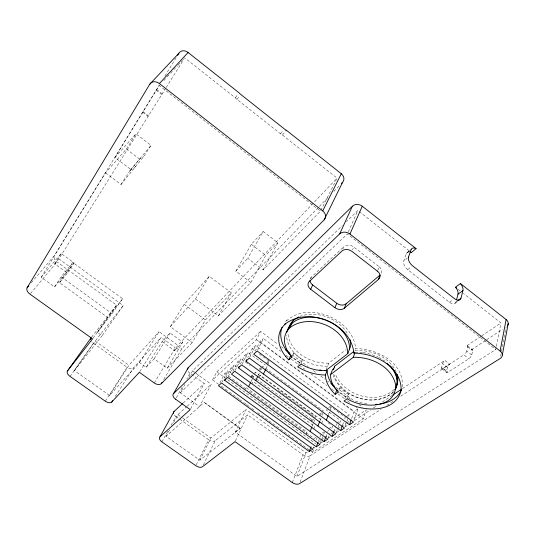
<?xml version="1.0" encoding="UTF-8"?>
<svg xmlns="http://www.w3.org/2000/svg" width="535" height="535" viewBox="0 0 535 535"><rect width="100%" height="100%" fill="white"/><g stroke="black" fill="none" stroke-linecap="round" stroke-linejoin="round"><path stroke-width="0.4" stroke-dasharray="2.67 2.01" d="M500.593 356.123L500.9 354.504M501.509 351.268L506.11 326.992M402.26 386.858C404.574 362.824 376.526 348.385 355.608 348.633L355.086 350.03M307.378 451.941L305.993 452.871L246.033 409.516L235.293 432.2L296.952 476.377L495.751 349.515L496.233 347.108M496.386 346.299L500.987 322.966L463.317 293.361M446.437 371.39A3.31 1.284 -50.6 0 0 448.103 372.206L468.847 358.758A3.411 1.344 -49.7 0 0 471.736 354.932L472.672 350.826A3.411 1.337 -49.7 0 0 471.429 349.783M447.447 367.338L446.431 371.39L441.562 367.665L442.606 363.633A3.31 1.251 -50.6 0 1 444.786 360.403L449.627 364.121A3.31 1.271 -50.5 0 0 447.454 367.338L442.606 363.633M311.149 451.339L312.5 452.316L363.305 418.771L366.281 409.857L352.431 419.139M354.016 420.51L358.076 408.713L356.076 407.229M351.656 418.47L354.11 411.408L358.076 408.713M345.068 426.482L346.713 421.787M346.988 421.005L348.365 417.099M348.639 416.317L349.188 414.752L255.57 345.603L252.172 348.686L247.758 357.487M409.268 251.209L406.346 253.684L403.778 261.013L407.309 258.044M342.554 425.178L343.664 422.061M344.774 418.938L345.322 417.38L331.285 407.028L329.968 407.964M336.147 433.016L337.819 428.354M338.1 427.579L339.491 423.693M339.772 422.917L340.608 420.59L326.658 410.318L327.126 409.081M347.222 398.762L348.76 394.482A32.729 21.968 19.5 0 1 339.939 387.748L338.033 389.139M333.753 431.671L335.719 426.248M336 425.472L336.562 423.927M344.794 398.889L345.57 396.749L348.76 394.482M328.082 438.386L329.781 433.751M331.76 428.348L332.603 426.027L328.925 428.528M325.802 437.001L327.507 432.38M327.788 431.611L328.356 430.073M338.882 390.59L339.939 387.748M320.197 443.635L323.347 435.196M323.628 434.427L324.491 432.119M318.312 441.449L319.749 437.623M320.037 436.861L321.181 433.798L324.177 431.765M328.403 414.732L331.319 406.974M312.5 452.316L314.272 447.635M321.689 423.412L322.625 420.965L260.304 375.309L259.187 377.65L260.311 375.296M300.122 482.135L310.086 455.827L381.248 409.054M313.082 448.37L313.664 446.845M316.265 439.977L317.128 437.69M320.037 420.604L320.92 418.263M322.083 415.227L322.953 412.946M377.75 270.476L379.168 266.758L353.802 247.043L352.552 249.952M296.952 476.377L305.993 452.871M292.297 482.557L303.024 454.844L247.611 414.826L215.237 440.733L202.812 466.012M313.771 428.916L314.72 426.489L253.055 381.468L251.938 383.802M312.233 426.074L314.62 419.948M315.496 417.654L315.904 416.625L255.496 372.36L253.63 373.978M306.027 434.306L306.983 431.885L245.986 387.48L244.843 389.814M311.109 421.366L311.825 419.527L314.547 417.594M326.103 369.859L328.778 363.145L346.145 349.602M300.998 364.061L302.79 359.908A32.133 22.236 22.7 0 1 293.976 352.859L292.304 354.264M298.55 364.709L299.453 362.643L302.79 359.908M342.821 248.942L343.784 246.775A7.316 5.698 21.3 0 1 353.822 247.023M292.745 355.608L293.976 352.859M348.338 231.822L357.882 210.482L346.499 221.523M240.222 428.435L204.203 402.327L166.044 436.346L199.863 460.187L240.222 428.435L204.203 402.327M310.601 278.641L311.276 277.21L343.784 246.775M235.387 440.907L247.611 414.826M265.942 368.802L267.346 365.813M267.701 365.084L269.459 361.359L258.144 353.093M286.479 320.993C308.053 300.416 353.414 319 355.608 348.633M258.265 375.349L259.335 373.102M260.726 370.187L261.454 368.682M262.15 367.211L262.625 366.214L323.662 411.094M251.109 381.455L252.186 379.215M252.533 378.506L254.319 374.821M255.021 373.356L255.496 372.36M250.902 377.356L251.758 375.59L253.008 374.513M257.556 350.311L263.387 338.501L280.728 351.355M255.141 351.248L259.896 341.671L263.387 338.501M199.863 460.187L210.884 438.051L246.033 409.516M249.698 357.353L255.57 345.603M196.164 464.955L208.73 439.797A5.123 2.963 27 0 0 215.237 440.733M263.126 269.921L277.859 242.716L263.153 231.468L247.792 258.318L263.126 269.921L320.478 211.131L337.077 178.142L282.44 135.001A6.942 3.939 41.1 0 1 280.547 133.783L237.018 99.423A7.062 3.986 38.9 0 1 235.34 97.818L184.736 57.86M218.634 384.331L212.555 379.924L256.439 339.685L260.605 331.386L277.993 344.299M242.121 364.154L248.026 352.451L265.186 365.064M240.275 364.215L244.716 355.461L248.026 352.451M235.059 370.487L240.991 358.845L250.126 365.539M232.932 371.216L237.761 361.774L240.991 358.845M228.157 376.68L234.116 365.091L237.473 367.545M225.743 378.071L230.959 367.953L234.116 365.091M221.931 382.264L227.91 370.722L231.287 373.183M219.965 382.879L224.827 373.524L227.91 370.722M212.555 379.924L216.842 371.858L260.605 331.386M195.884 373.249L211.218 384.337L199.468 406.533L180.255 392.77L184.896 384.498M190.607 408.914L204.276 383.528L190.059 373.263L186.822 379.014M31.364 282.727L54.363 255.603L159.223 85.219M166.044 436.346L170.083 428.99M173.634 422.53L177.968 414.632L186.588 406.781M170.297 326.658L184.174 304.321L209.252 276.334L231.381 292.846L205.386 319.937L192.192 342.627L170.297 326.658L195.449 298.931L218.327 315.837L250.882 282.473L265.775 255.349L277.859 242.716M161.944 441.897L167.943 431.009M171.14 425.205L175.935 416.491A5.156 3.003 28.8 0 1 173.842 414.17M188.922 377.309L192.553 370.842L342.306 225.589M176.316 397.692L182.783 386.196M74.077 262.886L54.583 286.907L41.202 277.277L61.184 253.51L74.077 262.886L67.41 273.057L54.717 263.862L58.883 258.887L165.743 88.201M218.327 315.837L231.381 292.846M250.882 282.473L235.821 271.151L251.323 244.361L263.153 231.468M163.723 379.496L182.081 348.365L318.773 207.005M146.162 367.324L154.127 358.791L167.228 368.22L182.689 342.173L170.043 332.971L162.078 341.658L146.162 367.324L139.495 362.549L109.568 395.412L74.372 370.594L95.163 341.089L123.217 305.612L58.883 258.887M154.307 382.986L175.38 347.777A5.383 3.431 30.7 0 0 182.06 348.352M162.078 341.658L174.544 350.692L177.794 345.249L337.077 178.142M195.449 298.931L209.252 276.334M164.907 75.983L176.276 57.512M41.202 277.277L105.495 172.852L126.394 149.058L135.923 133.79L151.057 145.366L143.694 156.594L120.997 184.501L105.495 172.852M120.997 184.501L130.767 169.441L114.958 157.484L159.276 85.5L320.478 211.131M154.127 358.791L170.043 332.971M54.717 263.862L61.184 253.51M166.184 87.499L184.294 58.569M139.789 371.598L161.122 337.431L175.38 347.777M139.495 362.549L159.029 331.626L177.794 345.249M115.286 396.475L133.389 367.973L161.122 337.431M109.568 395.412L128.962 365.238L159.029 331.626M105.308 401.203L127.123 367.291A5.176 3.096 32 0 0 133.389 367.973M54.583 286.907L61.13 276.809L72.807 262.464L122.602 298.704L112.042 313.617L97.383 332.362L102.098 335.746L123.217 305.612M122.602 298.704L107.869 317.589L59.572 282.748L72.807 262.464M70.065 376.419L93.451 343.263A5.236 3.123 34 0 1 91.712 341.597M93.05 338.194L116.55 305.097L56.998 261.903A5.638 3.531 38.6 0 1 54.389 255.623M97.383 332.362L107.869 317.589M235.34 97.818L238.082 94.033M237.018 99.423L239.767 95.645M91.625 337.117L116.55 305.097M74.372 370.594L102.098 335.746M59.572 282.748L67.41 273.057M280.547 133.783L283.476 130.206M282.44 135.001L285.128 131.737M30.535 293.534L56.998 261.903M135.709 166.118L134.078 168.057A40.834 29.632 38.5 0 0 130.032 170.611L131.63 171.815M130.767 169.441L151.057 145.366M130.032 170.611L139.675 159.162A40.098 29.612 38.9 0 1 143.694 156.594M114.958 157.484L135.923 133.79M393.599 391.64C375.777 408.901 340.18 397.331 333.753 373.978M163.804 80.591L166.632 77.515M167.201 76.906L170.03 73.83M170.591 73.215L177.386 65.845M177.948 65.23L182.475 60.321M235.821 271.151L247.792 258.318M174.544 350.692L182.689 342.173M285.556 321.415L286.987 319.923M319.355 206.403L328.624 196.82M333.833 191.43L339.625 185.438M167.228 368.22L192.192 342.627M393.88 389.707C376.259 405.51 343.59 395.405 335.271 373.898M393.292 392.262C375.135 408.439 341.29 397.859 333.231 375.45M180.255 392.77L347.389 233.955L383.655 262.203M183.137 403.076L204.276 383.528M187.203 406.219L211.218 384.337M259.355 369.036L262.625 366.214M266.631 362.763L269.058 360.67M250.908 377.349L253.396 375.209M259.602 369.866L261.234 368.461M266.397 364.021L269.426 361.413M409.329 250.668L407.001 252.64L409.315 251.042L407.523 252.266M455.947 301.84A7.216 4.046 50.7 0 1 449.427 302.288L407.723 269.647L411.288 266.711M235.293 432.2L240.309 428.254M449.44 302.248L453.172 299.493M455.994 301.88L457.238 300.971M455.178 303.258L457.666 301.439M319.509 414.057L321.288 412.786M328.684 407.516L330.663 406.105M311.798 420.871L313.831 419.433M319.402 415.474L322.364 413.368M315.951 437.356L314.192 438.553L247.672 390.149M336.843 423.152L340.608 420.59M345.971 416.946L349.188 414.752M319.208 441.408L320.592 440.479M321.281 440.017L324.049 438.158M324.745 437.697L328.202 435.376M330.971 433.524L332.355 432.594M333.051 432.126L337.204 429.344M337.893 428.883L340.661 427.024M341.357 426.562L346.205 423.312M346.894 422.851L349.663 420.991M312.928 448.243L314.319 447.32M320.565 443.161L322.645 441.776M328.196 438.078L330.282 436.687M336.528 432.527L339.304 430.675M344.854 426.977L347.63 425.131M354.571 420.51L370.528 409.877M373.31 408.024L376.774 405.711M382.331 402.012L392.041 395.546M402.454 388.611L444.786 360.409M480.972 336.301L466.473 345.958L472.672 350.826M481.66 335.84L500.987 322.966M386.832 405.39L394.509 400.347M400.789 396.221L449.627 364.121M471.429 349.79L485.994 340.213M486.689 339.758L502.646 329.272M441.569 367.665A3.317 1.257 -50.6 0 0 443.207 368.461L463.852 354.892L468.847 358.758M299.727 316.419C317.382 309.959 339.404 318.519 348.332 335.044M354.939 350.619C370.895 349.295 388.664 356.684 396.081 371.451M355.16 352.211L362.523 352.458M328.778 363.145C310.929 363.88 289.796 352.398 287.87 333.225M327.567 366.174C309.451 366.903 287.797 354.999 286.459 335.351M367.05 403.945L359.921 402.547L354.518 400.815M363.205 352.532L371.31 354.344L378.158 357.092M350.739 399.21L344.647 395.933L339.043 391.827M378.74 357.373L384.986 361.205M300.021 362.73L293.167 357.755M177.968 414.632L182 417.501M182.669 417.982L210.884 438.051M175.935 416.491L208.73 439.797M95.163 341.089L128.962 365.238M93.451 343.263L127.123 367.291M221.336 386.283L228.766 391.667M229.441 392.155L236.189 397.044M236.865 397.532L238.891 399.003M239.566 399.491L243.619 402.427M244.294 402.915L246.321 404.38M246.996 404.875L251.049 407.804M251.724 408.292L253.75 409.763M257.803 412.699L310.474 450.844M192.553 370.842L195.221 372.768M61.13 276.809L112.042 313.617M216.842 371.858L224.914 377.723M227.602 379.676L315.744 443.729M230.959 367.953L234.33 370.407M224.827 373.524L247.003 389.661M278.554 390.577L310.808 414.204M311.484 414.692L314.827 417.166M237.761 361.774L241.011 364.154M251.758 375.59L255.763 378.519M256.432 379.007L311.825 419.527M244.716 355.461L247.993 357.875M328.002 422.657L331.292 425.064M252.172 348.686L255.489 351.134M184.174 304.321L205.386 319.937M259.896 341.671L354.11 411.408M256.439 339.685L363.305 418.771M281.336 346.78L283.343 348.272M292.036 354.725L308.093 366.649M313.443 370.621L316.787 373.102M320.799 376.085L324.812 379.061M327.487 381.054L328.824 382.043M336.181 387.507L353.568 400.421M358.918 404.393L362.931 407.376M286.058 355.314L288.726 357.286M291.394 359.266L298.731 364.703M299.393 365.198L304.729 369.157M310.735 373.604L326.738 385.474M331.406 388.932L334.736 391.406M338.073 393.88L344.741 398.822M347.409 400.802L350.071 402.775M126.394 149.058L139.675 159.162M251.323 244.361L265.775 255.349M443.207 368.454L448.103 372.199M441.803 368.829L446.685 372.567M142.965 111.608L148.436 115.827M142.638 112.163L148.101 116.376M471.743 354.926L466.747 351.06L467.697 346.974A3.411 1.311 -49.8 0 0 466.48 345.951M467.55 345.944L472.512 349.79M384.317 262.718L431.792 299.7M432.454 300.209L495.751 349.515M156.594 89.485L162.205 93.852M156.146 90.194L161.751 94.555M359.186 211.506L409.449 251.015M458.127 289.274L460.073 290.806M466.741 351.06A3.417 1.324 -49.8 0 1 463.845 354.899M407.71 269.687A7.236 4.146 48.8 0 1 403.825 261.047M406.373 253.704A7.229 4.106 48.5 0 1 409.282 251.938M379.195 266.738A7.316 5.604 18.7 0 1 381.161 273.719M310.22 278.855A6.948 5.169 23.8 0 1 311.31 277.23M345.57 396.749A38.105 25.573 19.5 0 1 339.277 392.315M299.453 362.643A38.125 26.375 22.7 0 1 293.153 358.022M190.045 373.276A5.417 3.377 29.2 0 1 187.905 370.768M310.059 455.813A5.343 3.177 22.5 0 1 303.011 454.857"/><path stroke-width="0.8" d="M338.347 392.008L335.164 394.315A38.841 25.921 19.5 0 1 325.387 375.008A38.828 26.717 22.8 0 1 297.641 366.796L300.998 364.061A32.755 22.537 22.8 0 0 325.795 370.581L347.777 353.635C347.068 327.587 309.738 312.253 289.816 327.754L293.207 320.505L298.543 316.947M349.482 349.154C350.097 335.465 337.98 324.872 326.216 320.298M333.532 369.825L334.576 366.268L353.628 351.629M334.435 367.746L334.576 366.268M502.325 354.979L508.25 323.414M286.84 332.255C289.863 318.773 306.555 315.222 318.298 317.977M288.218 329.313L290.438 323.809L293.207 320.505M457.973 294.203A7.209 4.006 50.4 0 0 455.539 287.221L460.428 283.55A7.256 3.992 50.4 0 1 462.922 290.545L460.976 298.236L457.86 300.516M456.596 299.58L458 294.223L462.942 290.565M349.475 424.743L353.481 422.082L257.188 351.047L253.677 354.19L349.475 424.743L351.114 420.035M408.486 257.061L411.02 249.725M246.655 359.687L245.919 361.152L340.621 430.635L342.28 425.954M282.019 327.333C278.126 337.632 283.717 348.833 291.194 355.949M239.165 366.408L238.429 367.866L332.068 436.319L333.753 431.671M324.096 441.622L327.801 439.155L234.691 371.216L231.448 374.125L324.096 441.622L325.802 437.001M338.334 392.015A33.404 22.289 19.5 0 1 330.61 374.567L353.26 357.32L354.886 352.939M353.26 357.32C370.748 356.678 391.433 366.234 395.592 384.551C396.649 409.415 362.128 408.519 347.222 398.762L344.018 401.023A38.4 25.627 19.6 0 0 350.385 404.279C366.896 412.111 396.274 411.957 401.136 390.102C401.611 366.582 374.667 353.08 353.929 353.127L354.244 352.277M225.369 378.793L224.62 380.238L316.299 446.805L318.024 442.218M326.37 420.156L328.136 415.428M335.164 394.315L336.762 390.068A38.105 25.573 19.5 0 0 337.244 390.53M344.326 308.227L378.452 279.437L380.138 274.963L346.132 303.8L344.326 308.227A6.975 5.096 21.6 0 1 334.89 307.692L310.695 289.261L312.694 284.941L336.762 303.271L334.91 307.672M309.257 451.486L312.794 449.132L221.557 382.986L218.467 385.762L309.257 451.486L311.002 446.919M347.777 353.635L350.646 346.091L350.104 339.825M317.971 425.994L319.763 421.299M310.146 431.437L311.932 426.843M330.59 374.567L332.563 369.518L333.626 368.695M325.367 375.002L327.119 370.581L324.524 370.501M396.341 386.056C398.067 382.478 398.261 378.319 397.224 374.513M410.118 252.072A7.229 4.106 48.5 0 1 411.402 252.527L416.076 248.614L362.269 206.222L349.943 234.029L500.098 351.04L506.123 319.549L460.428 283.55M285.817 356.517A38.446 26.442 22.8 0 0 288.773 359.794L290.625 355.675A38.125 26.375 22.7 0 0 291.114 356.149M401.484 389.58C398.08 398.328 388.657 402.862 379.83 403.999M173.554 393.573L339.725 233.822L352.398 206.169L188.24 367.726L173.554 393.573A5.584 3.337 29.2 0 0 175.5 399.143M263.474 374.012L265.614 369.478M285.336 323.401L284.948 324.21C308.361 305.88 350.98 323.294 353.929 353.127M255.784 380.532L257.937 376.018M248.614 386.611L250.781 382.124M341.29 173.714L322.705 210.904L159.39 83.554L188.099 52.49L238.998 92.769A7.109 3.979 39 0 0 240.683 94.381L284.453 129.015A6.988 3.926 41.2 0 0 286.359 130.246L341.29 173.714A7.089 5.939 25 0 1 342.494 182.422M292.297 482.557L235.032 441.656L202.444 466.761A5.27 2.909 27.1 0 1 195.797 465.697L161.944 441.897A5.303 2.956 28.8 0 1 159.958 436.854L174.076 411.448L182.535 403.631M394.984 389.607C400.354 380.519 394.549 369.391 387.072 363.472M395.044 389.848C399.939 382.137 396.348 372.079 390.389 366.054M162.051 382.324L161.216 383.742L324.156 219.852L342.52 182.442L341.363 183.645M161.195 383.722A5.624 3.37 30.5 0 1 154.294 383L139.347 372.3L111.748 402.039A5.39 3.029 31.8 0 1 105.308 401.203L70.065 376.419A5.457 3.056 33.6 0 1 67.504 370.889L92.568 338.869L30.007 294.163A5.898 3.484 37.7 0 1 27.111 287.797L149.78 84.182L178.897 53.246A7.59 6.132 50.8 0 1 188.119 52.463M177.587 55.379L178.897 53.246M111.748 402.039L112.631 400.648M67.504 370.889L91.117 337.772A5.236 3.123 34 0 0 90.763 339.618M285.864 130.841L286.359 130.246M27.084 287.776L28.689 285.884M309.257 281.517L341.858 251.116A7.363 5.698 21.5 0 1 351.95 251.383L377.463 271.218M159.958 436.854L190.219 409.636L175.513 399.13M224.62 380.238L227.783 377.402L319.91 444.404L316.299 446.805M238.429 367.866L241.753 364.883L335.866 433.798L332.068 436.319M245.919 361.152L249.33 358.089L344.513 428.047L340.621 430.635M288.773 359.794L292.13 356.985M392.737 395.077L401.758 389.072M375.677 404.346L377.088 404.286M319.79 369.973L321.16 370.166M318.967 318.091L322.257 318.92M322.893 319.134L325.447 319.977M285.349 349.763L290.03 353.24M330.831 383.535L334.174 386.016M410.098 251.524L411.402 252.553M455.526 287.235L456.823 288.251M337.498 390.463C331.927 385.32 327.413 378.352 327.119 370.581M322.732 210.877A7.51 6.005 25.6 0 1 324.123 219.825M149.813 84.209A8.038 6.239 47.9 0 1 159.403 83.527M460.929 298.202A7.263 4.033 50.6 0 1 454.409 298.617L412.478 265.734A7.283 4.133 48.7 0 1 408.533 257.101M411.047 249.745A7.276 4.093 48.5 0 1 416.076 248.588M377.489 271.198A7.363 5.604 18.8 0 1 378.419 279.41M310.674 289.281A6.988 5.169 23.9 0 1 309.284 281.537M346.098 303.78A6.935 5.089 21.5 0 1 336.736 303.285M312.674 284.961A6.948 5.169 23.8 0 1 309.999 280.44M285.743 356.544A39.51 27.185 22.7 0 1 285.041 324.277M292.056 357.012A33.237 22.871 22.8 0 1 289.91 327.821M187.591 369.571A5.417 3.377 29.2 0 1 188.266 367.739M292.284 482.57A5.504 3.13 22.9 0 0 299.513 483.667L500.131 358.55A7.577 5.25 10.4 0 0 500.125 351.027M339.758 233.849A7.477 5.892 22 0 1 349.97 234.002M506.15 319.529A7.283 5.223 8.9 0 1 507.314 325.902M352.425 206.196A7.176 5.852 21.1 0 1 362.289 206.202M173.567 413.435A5.156 3.003 28.8 0 1 174.076 411.448"/></g></svg>
